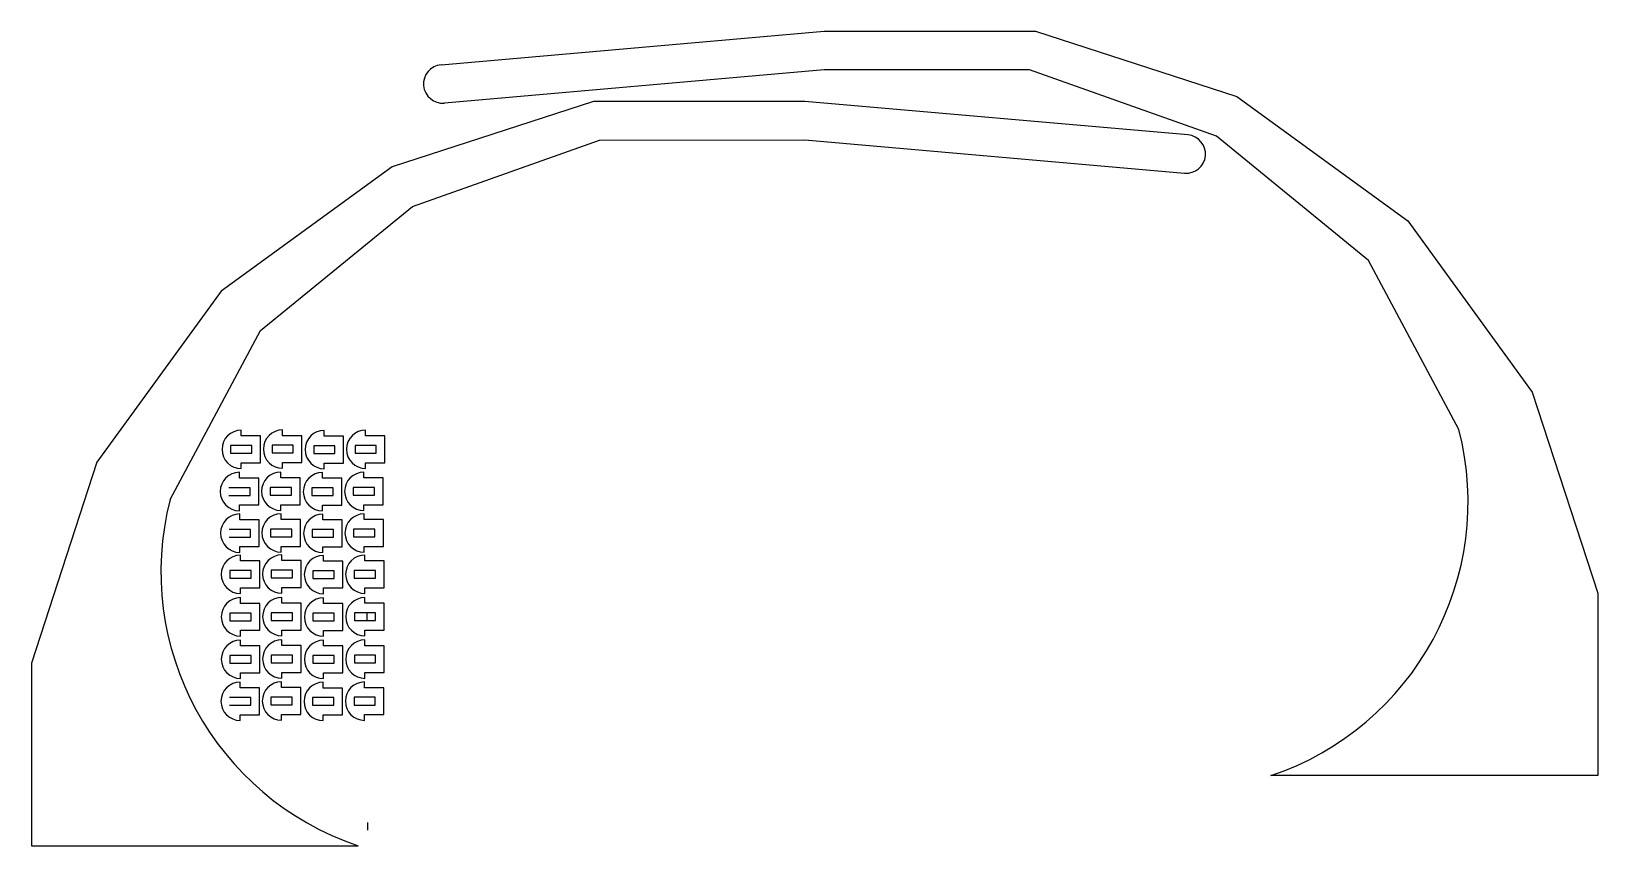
# Model space of a CAD drawing. Header units: millimetres. Extents: x 13 to 828, y -93 to 331.
import ezdxf

# ---------------------------------------------------------------- set-up
doc = ezdxf.new("R2010")
doc.units = ezdxf.units.MM

msp = doc.modelspace()

# ---------------------------------------------------------------- linework, layer by layer
at = {"color": 7, "linetype": 'Continuous', "lineweight": 25}
for p, q in [((225.79, 313.86), (425.03, 331.29)), ((425.03, 331.29), (535.09, 331.29)), ((535.09, 331.29), (639.78, 297.27)), ((425.03, 311.21), (227.53, 293.93)), ((531.91, 311.18), (425.03, 311.21)), ((629.26, 276.64), (531.91, 311.18)), ((305.05, 294.8), (200.37, 260.79)), ((415.12, 294.8), (305.05, 294.8)), ((614.36, 277.37), (415.12, 294.8)), ((639.78, 297.27), (728.82, 232.58)), ((210.88, 240.15), (308.24, 274.69)), ((308.24, 274.69), (415.12, 274.72)), ((415.12, 274.72), (612.62, 257.44)), ((708.22, 211.97), (629.26, 276.64)), ((200.37, 260.79), (111.32, 196.09)), ((131.93, 175.48), (210.88, 240.15)), ((728.82, 232.58), (793.52, 143.53)), ((755.32, 124.07), (708.22, 211.97)), ((111.32, 196.09), (46.63, 107.04)), ((84.83, 87.58), (131.93, 175.48)), ((793.52, 143.53), (827.53, 38.85)), ((121.82, 120.65), (121.82, 123.65)), ((143.34, 120.8), (143.34, 123.8)), ((165.03, 120.57), (165.03, 123.57)), ((186.55, 120.72), (186.55, 123.72)), ((116.32, 115.65), (116.32, 111.65)), ((127.32, 115.65), (116.32, 115.65)), ((131.82, 120.65), (121.82, 120.65)), ((127.32, 111.65), (127.32, 115.65)), ((131.82, 106.65), (131.82, 120.65)), ((137.84, 115.8), (137.84, 111.8)), ((148.84, 115.8), (137.84, 115.8)), ((153.34, 120.8), (143.34, 120.8)), ((148.84, 111.8), (148.84, 115.8)), ((153.34, 106.8), (153.34, 120.8)), ((159.53, 115.57), (159.53, 111.57)), ((170.53, 115.57), (159.53, 115.57)), ((175.03, 120.57), (165.03, 120.57)), ((170.53, 111.57), (170.53, 115.57)), ((175.03, 106.57), (175.03, 120.57)), ((181.05, 115.72), (181.05, 111.72)), ((192.05, 115.72), (181.05, 115.72)), ((196.55, 120.72), (186.55, 120.72)), ((192.05, 111.72), (192.05, 115.72)), ((196.55, 106.72), (196.55, 120.72)), ((46.63, 107.04), (12.62, 2.36)), ((116.32, 111.65), (127.32, 111.65)), ((121.82, 103.65), (121.82, 106.65)), ((121.82, 106.65), (131.82, 106.65)), ((137.84, 111.8), (148.84, 111.8)), ((143.34, 103.8), (143.34, 106.8)), ((143.34, 106.8), (153.34, 106.8)), ((159.53, 111.57), (170.53, 111.57)), ((165.03, 103.57), (165.03, 106.57)), ((165.03, 106.57), (175.03, 106.57)), ((181.05, 111.72), (192.05, 111.72)), ((186.55, 103.72), (186.55, 106.72)), ((186.55, 106.72), (196.55, 106.72)), ((120.9, 98.72), (120.9, 101.72)), ((130.9, 98.72), (120.9, 98.72)), ((130.9, 84.72), (130.9, 98.72)), ((142.42, 98.87), (142.42, 101.87)), ((152.42, 98.87), (142.42, 98.87)), ((152.42, 84.87), (152.42, 98.87)), ((164.11, 98.64), (164.11, 101.64)), ((174.11, 98.64), (164.11, 98.64)), ((174.11, 84.64), (174.11, 98.64)), ((185.63, 98.79), (185.63, 101.79)), ((195.63, 98.79), (185.63, 98.79)), ((195.63, 84.79), (195.63, 98.79)), ((126.4, 93.72), (115.4, 93.72)), ((115.4, 89.72), (126.4, 89.72)), ((126.4, 89.72), (126.4, 93.72)), ((136.92, 93.87), (136.92, 89.87)), ((147.92, 93.87), (136.92, 93.87)), ((136.92, 89.87), (147.92, 89.87)), ((147.92, 89.87), (147.92, 93.87)), ((158.61, 93.64), (158.61, 89.64)), ((169.61, 93.64), (158.61, 93.64)), ((158.61, 89.64), (169.61, 89.64)), ((169.61, 89.64), (169.61, 93.64)), ((180.13, 93.79), (180.13, 89.79)), ((191.13, 93.79), (180.13, 93.79)), ((180.13, 89.79), (191.13, 89.79)), ((191.13, 89.79), (191.13, 93.79)), ((120.9, 81.72), (120.9, 84.72)), ((120.9, 84.72), (130.9, 84.72)), ((142.42, 81.87), (142.42, 84.87)), ((142.42, 84.87), (152.42, 84.87)), ((164.11, 81.64), (164.11, 84.64)), ((164.11, 84.64), (174.11, 84.64)), ((185.63, 81.79), (185.63, 84.79)), ((185.63, 84.79), (195.63, 84.79)), ((121.07, 77.04), (121.07, 80.04)), ((131.07, 77.04), (121.07, 77.04)), ((131.07, 63.04), (131.07, 77.04)), ((142.59, 77.19), (142.59, 80.19)), ((152.59, 77.19), (142.59, 77.19)), ((152.59, 63.19), (152.59, 77.19)), ((164.28, 76.96), (164.28, 79.96)), ((174.28, 76.96), (164.28, 76.96)), ((174.28, 62.96), (174.28, 76.96)), ((185.8, 77.11), (185.8, 80.11)), ((195.8, 77.11), (185.8, 77.11)), ((195.8, 63.11), (195.8, 77.11)), ((126.57, 72.04), (115.57, 72.04)), ((115.57, 68.04), (126.57, 68.04)), ((126.57, 68.04), (126.57, 72.04)), ((137.09, 72.19), (137.09, 68.19)), ((148.09, 72.19), (137.09, 72.19)), ((137.09, 68.19), (148.09, 68.19)), ((148.09, 68.19), (148.09, 72.19)), ((158.78, 71.96), (158.78, 67.96)), ((169.78, 71.96), (158.78, 71.96)), ((158.78, 67.96), (169.78, 67.96)), ((169.78, 67.96), (169.78, 71.96)), ((180.3, 72.11), (180.3, 68.11)), ((191.3, 72.11), (180.3, 72.11)), ((180.3, 68.11), (191.3, 68.11)), ((191.3, 68.11), (191.3, 72.11)), ((121.07, 60.04), (121.07, 63.04)), ((121.07, 63.04), (131.07, 63.04)), ((121.42, 55.59), (121.42, 58.59)), ((142.59, 60.19), (142.59, 63.19)), ((142.59, 63.19), (152.59, 63.19)), ((142.94, 55.74), (142.94, 58.74)), ((164.28, 59.96), (164.28, 62.96)), ((164.28, 62.96), (174.28, 62.96)), ((164.63, 55.51), (164.63, 58.51)), ((185.8, 60.11), (185.8, 63.11)), ((185.8, 63.11), (195.8, 63.11)), ((186.15, 55.66), (186.15, 58.66)), ((115.92, 50.59), (115.92, 46.59)), ((126.92, 50.59), (115.92, 50.59)), ((131.42, 55.59), (121.42, 55.59)), ((126.92, 46.59), (126.92, 50.59)), ((131.42, 41.59), (131.42, 55.59)), ((137.44, 50.74), (137.44, 46.74)), ((148.44, 50.74), (137.44, 50.74)), ((152.94, 55.74), (142.94, 55.74)), ((148.44, 46.74), (148.44, 50.74)), ((152.94, 41.74), (152.94, 55.74)), ((159.13, 50.51), (159.13, 46.51)), ((170.13, 50.51), (159.13, 50.51)), ((174.63, 55.51), (164.63, 55.51)), ((170.13, 46.51), (170.13, 50.51)), ((174.63, 41.51), (174.63, 55.51)), ((180.65, 50.66), (180.65, 46.66)), ((191.65, 50.66), (180.65, 50.66)), ((196.15, 55.66), (186.15, 55.66)), ((191.65, 46.66), (191.65, 50.66)), ((196.15, 41.66), (196.15, 55.66)), ((115.92, 46.59), (126.92, 46.59)), ((121.42, 38.59), (121.42, 41.59)), ((121.42, 41.59), (131.42, 41.59)), ((137.44, 46.74), (148.44, 46.74)), ((142.94, 38.74), (142.94, 41.74)), ((142.94, 41.74), (152.94, 41.74)), ((159.13, 46.51), (170.13, 46.51)), ((164.63, 38.51), (164.63, 41.51)), ((164.63, 41.51), (174.63, 41.51)), ((180.65, 46.66), (191.65, 46.66)), ((186.15, 38.66), (186.15, 41.66)), ((186.15, 41.66), (196.15, 41.66)), ((121.45, 33.48), (121.45, 36.48)), ((131.45, 33.48), (121.45, 33.48)), ((131.45, 19.48), (131.45, 33.48)), ((142.97, 33.63), (142.97, 36.63)), ((152.97, 33.63), (142.97, 33.63)), ((152.97, 19.63), (152.97, 33.63)), ((164.66, 33.4), (164.66, 36.4)), ((174.66, 33.4), (164.66, 33.4)), ((174.66, 19.4), (174.66, 33.4)), ((186.18, 33.55), (186.18, 36.55)), ((196.18, 33.55), (186.18, 33.55)), ((196.18, 19.55), (196.18, 33.55)), ((827.53, 38.85), (827.53, -56.14)), ((115.95, 28.48), (115.95, 24.48)), ((126.95, 28.48), (115.95, 28.48)), ((115.95, 24.48), (126.95, 24.48)), ((126.95, 24.48), (126.95, 28.48)), ((137.47, 28.63), (137.47, 24.63)), ((148.47, 28.63), (137.47, 28.63)), ((137.47, 24.63), (148.47, 24.63)), ((148.47, 24.63), (148.47, 28.63)), ((159.16, 28.4), (159.16, 24.4)), ((170.16, 28.4), (159.16, 28.4)), ((170.16, 24.4), (170.16, 28.4)), ((180.68, 28.55), (180.68, 24.55)), ((191.68, 28.55), (180.68, 28.55)), ((180.68, 24.55), (191.68, 24.55)), ((187.12, 28.64), (187.12, 24.64)), ((191.68, 24.55), (191.68, 28.55)), ((121.45, 16.48), (121.45, 19.48)), ((121.45, 19.48), (131.45, 19.48)), ((142.97, 16.63), (142.97, 19.63)), ((142.97, 19.63), (152.97, 19.63)), ((159.16, 24.4), (170.16, 24.4)), ((164.66, 16.4), (164.66, 19.4)), ((164.66, 19.4), (174.66, 19.4)), ((186.18, 16.55), (186.18, 19.55)), ((186.18, 19.55), (196.18, 19.55)), ((121.45, 11.41), (121.45, 14.41)), ((131.45, 11.41), (121.45, 11.41)), ((131.45, -2.59), (131.45, 11.41)), ((142.97, 11.56), (142.97, 14.56)), ((152.97, 11.56), (142.97, 11.56)), ((152.97, -2.44), (152.97, 11.56)), ((164.66, 11.33), (164.66, 14.33)), ((174.66, 11.33), (164.66, 11.33)), ((174.66, -2.67), (174.66, 11.33)), ((186.18, 11.48), (186.18, 14.48)), ((196.18, 11.48), (186.18, 11.48)), ((196.18, -2.52), (196.18, 11.48)), ((12.62, 2.36), (12.62, -92.63)), ((115.95, 6.41), (115.95, 2.41)), ((126.95, 6.41), (115.95, 6.41)), ((115.95, 2.41), (126.95, 2.41)), ((126.95, 2.41), (126.95, 6.41)), ((137.47, 6.56), (137.47, 2.56)), ((148.47, 6.56), (137.47, 6.56)), ((137.47, 2.56), (148.47, 2.56)), ((148.47, 2.56), (148.47, 6.56)), ((159.16, 6.33), (159.16, 2.33)), ((170.16, 6.33), (159.16, 6.33)), ((159.16, 2.33), (170.16, 2.33)), ((170.16, 2.33), (170.16, 6.33)), ((180.68, 6.48), (180.68, 2.48)), ((191.68, 6.48), (180.68, 6.48)), ((180.68, 2.48), (191.68, 2.48)), ((191.68, 2.48), (191.68, 6.48)), ((121.27, -10.47), (121.27, -7.47)), ((121.45, -5.59), (121.45, -2.59)), ((121.45, -2.59), (131.45, -2.59)), ((142.79, -10.32), (142.79, -7.32)), ((142.97, -5.44), (142.97, -2.44)), ((142.97, -2.44), (152.97, -2.44)), ((164.48, -10.55), (164.48, -7.55)), ((164.66, -5.67), (164.66, -2.67)), ((164.66, -2.67), (174.66, -2.67)), ((186, -10.4), (186, -7.4)), ((186.18, -5.52), (186.18, -2.52)), ((186.18, -2.52), (196.18, -2.52)), ((126.77, -15.47), (115.77, -15.47)), ((131.27, -10.47), (121.27, -10.47)), ((126.77, -19.47), (126.77, -15.47)), ((131.27, -24.47), (131.27, -10.47)), ((137.29, -15.32), (137.29, -19.32)), ((148.29, -15.32), (137.29, -15.32)), ((152.79, -10.32), (142.79, -10.32)), ((148.29, -19.32), (148.29, -15.32)), ((152.79, -24.32), (152.79, -10.32)), ((158.98, -15.55), (158.98, -19.55)), ((169.98, -15.55), (158.98, -15.55)), ((174.48, -10.55), (164.48, -10.55)), ((169.98, -19.55), (169.98, -15.55)), ((174.48, -24.55), (174.48, -10.55)), ((180.5, -15.4), (180.5, -19.4)), ((191.5, -15.4), (180.5, -15.4)), ((196, -10.4), (186, -10.4)), ((191.5, -19.4), (191.5, -15.4)), ((196, -24.4), (196, -10.4)), ((115.77, -19.47), (126.77, -19.47)), ((137.29, -19.32), (148.29, -19.32)), ((142.79, -27.32), (142.79, -24.32)), ((142.79, -24.32), (152.79, -24.32)), ((158.98, -19.55), (169.98, -19.55)), ((180.5, -19.4), (191.5, -19.4)), ((186, -27.4), (186, -24.4)), ((186, -24.4), (196, -24.4)), ((121.27, -27.47), (121.27, -24.47)), ((121.27, -24.47), (131.27, -24.47)), ((164.48, -27.55), (164.48, -24.55)), ((164.48, -24.55), (174.48, -24.55)), ((827.53, -56.14), (657.53, -56.14)), ((187.48, -80.55), (187.48, -84.55)), ((12.62, -92.63), (182.62, -92.63))]:
    msp.add_line(p, q, dxfattribs=at)
for centre, radius, start, end in [((226.66, 303.89), 10, 95, 275), ((613.49, 267.4), 10, 265, 85), ((121.82, 113.65), 10, 90, 270), ((143.34, 113.8), 10, 90, 270), ((165.03, 113.57), 10, 90, 270), ((186.55, 113.72), 10, 90, 270), ((609.63, 86.49), 150.46, 288.56346, 14.46509), ((120.9, 91.72), 10, 90, 270), ((142.42, 91.87), 10, 90, 270), ((164.11, 91.64), 10, 90, 270), ((185.63, 91.79), 10, 90, 270), ((230.51, 50), 150.46, 165.53491, 251.43654), ((121.07, 70.04), 10, 90, 270), ((142.59, 70.19), 10, 90, 270), ((164.28, 69.96), 10, 90, 270), ((185.8, 70.11), 10, 90, 270), ((121.42, 48.59), 10, 90, 270), ((142.94, 48.74), 10, 90, 270), ((164.63, 48.51), 10, 90, 270), ((186.15, 48.66), 10, 90, 270), ((121.45, 26.48), 10, 90, 270), ((142.97, 26.63), 10, 90, 270), ((164.66, 26.4), 10, 90, 270), ((186.18, 26.55), 10, 90, 270), ((121.45, 4.41), 10, 90, 270), ((142.97, 4.56), 10, 90, 270), ((164.66, 4.33), 10, 90, 270), ((186.18, 4.48), 10, 90, 270), ((121.27, -17.47), 10, 90, 270), ((142.79, -17.32), 10, 90, 270), ((164.48, -17.55), 10, 90, 270), ((186, -17.4), 10, 90, 270)]:
    msp.add_arc(centre, radius, start, end, dxfattribs=at)

doc.saveas('drawing.dxf')
